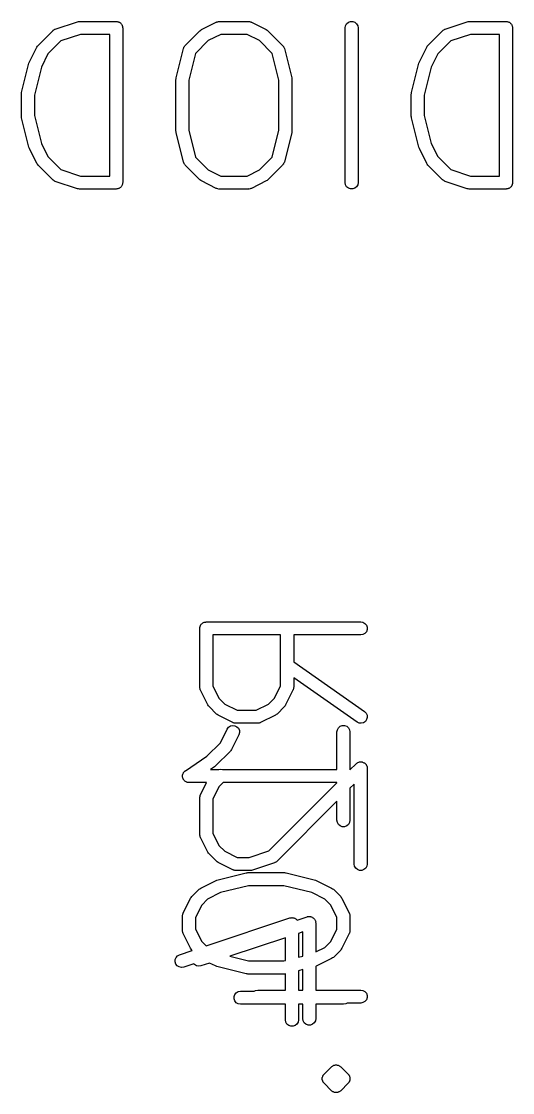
# Model space of a CAD drawing. Extents: x 1.5 to 72.3, y -91 to -17.2.
# Drawn here: x 68.43 to 72.26, y -48.04 to -39.69 of the extents above; entities that cross this region are included whole.
import ezdxf

# ---------------------------------------------------------------- set-up
doc = ezdxf.new("R2010")
doc.units = 0
doc.header["$MEASUREMENT"] = 0
doc.layers.add('BLACK', color=7, linetype='CONTINUOUS')

msp = doc.modelspace()

# ---------------------------------------------------------------- linework, layer by layer
at = {"layer": 'Black'}
for p, q in [((68.6921, -39.7453), (68.8644, -39.6879)), ((68.8644, -39.6879), (68.8725, -39.6867)), ((68.8725, -39.6867), (68.8805, -39.6852)), ((68.8805, -39.6852), (69.1678, -39.6852)), ((69.1678, -39.6852), (69.1721, -39.686)), ((69.1721, -39.686), (69.1766, -39.686)), ((69.1766, -39.686), (69.1808, -39.6875)), ((69.1808, -39.6875), (69.1851, -39.6883)), ((69.1851, -39.6883), (69.189, -39.6905)), ((69.189, -39.6905), (69.1932, -39.6921)), ((69.1932, -39.6921), (69.1966, -39.6949)), ((69.1966, -39.6949), (69.2004, -39.6971)), ((69.2004, -39.6971), (69.2033, -39.7005)), ((69.2033, -39.7005), (69.2067, -39.7034)), ((69.2067, -39.7034), (69.2089, -39.7072)), ((69.8345, -39.7481), (69.9494, -39.6906)), ((69.9494, -39.6906), (69.9522, -39.6898)), ((69.9522, -39.6898), (69.9547, -39.6883)), ((69.9547, -39.6883), (69.9606, -39.6873)), ((69.9606, -39.6873), (69.9663, -39.6856)), ((69.9663, -39.6856), (69.9692, -39.6858)), ((69.9692, -39.6858), (69.9721, -39.6852)), ((69.9721, -39.6852), (70.2019, -39.6852)), ((70.2019, -39.6852), (70.2048, -39.6858)), ((70.2048, -39.6858), (70.2077, -39.6856)), ((70.2077, -39.6856), (70.2134, -39.6873)), ((70.2134, -39.6873), (70.2193, -39.6883)), ((70.2193, -39.6883), (70.2218, -39.6898)), ((70.2218, -39.6898), (70.2246, -39.6906)), ((70.2246, -39.6906), (70.3395, -39.7481)), ((70.9585, -39.7187), (70.9673, -39.7034)), ((70.9673, -39.7034), (70.9808, -39.6921)), ((70.9808, -39.6921), (70.9974, -39.686)), ((70.9974, -39.686), (71.0151, -39.686)), ((71.0151, -39.686), (71.0316, -39.6921)), ((71.0316, -39.6921), (71.0452, -39.7034)), ((71.0452, -39.7034), (71.054, -39.7187)), ((71.7371, -39.7453), (71.9094, -39.6879)), ((71.9094, -39.6879), (71.9175, -39.6867)), ((71.9175, -39.6867), (71.9255, -39.6852)), ((71.9255, -39.6852), (72.2127, -39.6852)), ((72.2127, -39.6852), (72.2171, -39.686)), ((72.2171, -39.686), (72.2216, -39.686)), ((72.2216, -39.686), (72.2257, -39.6875)), ((72.2257, -39.6875), (72.2301, -39.6883)), ((72.2301, -39.6883), (72.234, -39.6905)), ((72.234, -39.6905), (72.2381, -39.6921)), ((72.2381, -39.6921), (72.2415, -39.6949)), ((72.2415, -39.6949), (72.2454, -39.6971)), ((72.2454, -39.6971), (72.2482, -39.7005)), ((72.2482, -39.7005), (72.2517, -39.7034)), ((72.2517, -39.7034), (72.2539, -39.7072)), ((68.5573, -39.8725), (68.6722, -39.7576)), ((68.6722, -39.7576), (68.6746, -39.7559)), ((68.6746, -39.7559), (68.6766, -39.7537)), ((68.6766, -39.7537), (68.6818, -39.7509)), ((68.6818, -39.7509), (68.6867, -39.7475)), ((68.6867, -39.7475), (68.6895, -39.7467)), ((68.6895, -39.7467), (68.6921, -39.7453)), ((68.8887, -39.7868), (68.7356, -39.8379)), ((69.117, -39.7868), (68.8887, -39.7868)), ((69.117, -40.8917), (69.117, -39.7868)), ((69.2089, -39.7072), (69.2118, -39.7106)), ((69.2118, -39.7106), (69.2133, -39.7148)), ((69.2133, -39.7148), (69.2155, -39.7187)), ((69.2155, -39.7187), (69.2163, -39.7231)), ((69.2163, -39.7231), (69.2178, -39.7272)), ((69.2178, -39.7272), (69.2178, -39.7317)), ((69.2178, -39.7317), (69.2186, -39.736)), ((69.2186, -39.736), (69.2186, -40.9425)), ((69.7064, -39.8725), (69.8213, -39.7576)), ((69.8213, -39.7576), (69.8279, -39.7529)), ((69.8279, -39.7529), (69.8345, -39.7481)), ((69.9841, -39.7868), (69.8873, -39.8352)), ((70.1899, -39.7868), (69.9841, -39.7868)), ((70.2867, -39.8352), (70.1899, -39.7868)), ((70.3395, -39.7481), (70.3461, -39.7529)), ((70.3461, -39.7529), (70.3527, -39.7576)), ((70.3527, -39.7576), (70.4676, -39.8725)), ((70.9554, -39.736), (70.9585, -39.7187)), ((70.9554, -40.9425), (70.9554, -39.736)), ((71.054, -39.7187), (71.057, -39.736)), ((71.057, -39.736), (71.057, -40.9425)), ((71.6023, -39.8725), (71.7172, -39.7576)), ((71.7172, -39.7576), (71.7196, -39.7559)), ((71.7196, -39.7559), (71.7215, -39.7537)), ((71.7215, -39.7537), (71.7268, -39.7509)), ((71.7268, -39.7509), (71.7317, -39.7475)), ((71.7317, -39.7475), (71.7345, -39.7467)), ((71.7345, -39.7467), (71.7371, -39.7453)), ((71.9337, -39.7868), (71.7806, -39.8379)), ((72.1619, -39.7868), (71.9337, -39.7868)), ((72.1619, -40.8917), (72.1619, -39.7868)), ((72.2539, -39.7072), (72.2567, -39.7106)), ((72.2567, -39.7106), (72.2583, -39.7148)), ((72.2583, -39.7148), (72.2605, -39.7187)), ((72.2605, -39.7187), (72.2612, -39.7231)), ((72.2612, -39.7231), (72.2628, -39.7272)), ((72.2628, -39.7272), (72.2628, -39.7317)), ((72.2628, -39.7317), (72.2635, -39.736)), ((72.2635, -39.736), (72.2635, -40.9425)), ((68.5526, -39.8792), (68.5573, -39.8725)), ((68.7356, -39.8379), (68.635, -39.9385)), ((69.7036, -39.8765), (69.7064, -39.8725)), ((69.8873, -39.8352), (69.7882, -39.9344)), ((70.3858, -39.9344), (70.2867, -39.8352)), ((70.4676, -39.8725), (70.4704, -39.8765)), ((71.5976, -39.8792), (71.6023, -39.8725)), ((71.7806, -39.8379), (71.68, -39.9385)), ((68.4903, -40.0006), (68.5478, -39.8857)), ((68.5478, -39.8857), (68.5526, -39.8792)), ((68.635, -39.9385), (68.5837, -40.041)), ((69.6355, -40.1259), (69.693, -39.8961)), ((69.693, -39.8961), (69.695, -39.8916)), ((69.695, -39.8916), (69.6962, -39.8869)), ((69.6962, -39.8869), (69.6986, -39.8836)), ((69.6986, -39.8836), (69.7002, -39.88)), ((69.7002, -39.88), (69.7036, -39.8765)), ((69.7882, -39.9344), (69.7356, -40.1445)), ((70.4384, -40.1445), (70.3858, -39.9344)), ((70.4704, -39.8765), (70.4738, -39.88)), ((70.4738, -39.88), (70.4754, -39.8836)), ((70.4754, -39.8836), (70.4778, -39.8869)), ((70.4778, -39.8869), (70.479, -39.8916)), ((70.479, -39.8916), (70.481, -39.8961)), ((70.481, -39.8961), (70.5384, -40.1259)), ((71.5353, -40.0006), (71.5928, -39.8857)), ((71.5928, -39.8857), (71.5976, -39.8792)), ((71.68, -39.9385), (71.6287, -40.041)), ((68.4291, -40.2408), (68.4865, -40.011)), ((68.4865, -40.011), (68.4888, -40.0059)), ((68.4888, -40.0059), (68.4903, -40.0006)), ((71.474, -40.2408), (71.5315, -40.011)), ((71.5315, -40.011), (71.5337, -40.0059)), ((71.5337, -40.0059), (71.5353, -40.0006)), ((68.5837, -40.041), (68.5291, -40.2594)), ((71.6287, -40.041), (71.5741, -40.2594)), ((69.634, -40.1382), (69.6351, -40.1321)), ((69.634, -40.5404), (69.634, -40.1382)), ((69.6351, -40.1321), (69.6355, -40.1259)), ((69.7356, -40.1445), (69.7356, -40.5341)), ((70.4384, -40.5341), (70.4384, -40.1445)), ((70.5384, -40.1259), (70.5389, -40.1321)), ((70.5389, -40.1321), (70.54, -40.1382)), ((70.54, -40.1382), (70.54, -40.5404)), ((68.4275, -40.2531), (68.4286, -40.247)), ((68.4275, -40.4255), (68.4275, -40.2531)), ((68.4286, -40.247), (68.4291, -40.2408)), ((68.5291, -40.2594), (68.5291, -40.4192)), ((71.4725, -40.2531), (71.4736, -40.247)), ((71.4725, -40.4255), (71.4725, -40.2531)), ((71.4736, -40.247), (71.474, -40.2408)), ((71.5741, -40.2594), (71.5741, -40.4192)), ((68.4286, -40.4316), (68.4275, -40.4255)), ((68.4291, -40.4378), (68.4286, -40.4316)), ((68.4865, -40.6676), (68.4291, -40.4378)), ((68.5291, -40.4192), (68.5837, -40.6376)), ((71.4736, -40.4316), (71.4725, -40.4255)), ((71.474, -40.4378), (71.4736, -40.4316)), ((71.5315, -40.6676), (71.474, -40.4378)), ((71.5741, -40.4192), (71.6287, -40.6376)), ((69.6351, -40.5465), (69.634, -40.5404)), ((69.7356, -40.5341), (69.7882, -40.7442)), ((70.3858, -40.7442), (70.4384, -40.5341)), ((70.54, -40.5404), (70.5389, -40.5465)), ((69.6355, -40.5527), (69.6351, -40.5465)), ((69.693, -40.7825), (69.6355, -40.5527)), ((70.5384, -40.5527), (70.481, -40.7825)), ((70.5389, -40.5465), (70.5384, -40.5527)), ((68.4888, -40.6727), (68.4865, -40.6676)), ((68.4903, -40.678), (68.4888, -40.6727)), ((68.5478, -40.7929), (68.4903, -40.678)), ((68.5837, -40.6376), (68.635, -40.7401)), ((71.5337, -40.6727), (71.5315, -40.6676)), ((71.5353, -40.678), (71.5337, -40.6727)), ((71.5928, -40.7929), (71.5353, -40.678)), ((71.6287, -40.6376), (71.68, -40.7401)), ((68.635, -40.7401), (68.7356, -40.8407)), ((69.695, -40.787), (69.693, -40.7825)), ((69.6962, -40.7917), (69.695, -40.787)), ((69.6986, -40.795), (69.6962, -40.7917)), ((69.7882, -40.7442), (69.8873, -40.8433)), ((70.2867, -40.8433), (70.3858, -40.7442)), ((70.4778, -40.7917), (70.4754, -40.795)), ((70.479, -40.787), (70.4778, -40.7917)), ((70.481, -40.7825), (70.479, -40.787)), ((71.68, -40.7401), (71.7806, -40.8407)), ((68.5527, -40.7995), (68.5478, -40.7929)), ((68.5573, -40.8061), (68.5527, -40.7995)), ((68.6722, -40.921), (68.5573, -40.8061)), ((68.7356, -40.8407), (68.8887, -40.8917)), ((69.7002, -40.7986), (69.6986, -40.795)), ((69.7036, -40.8021), (69.7002, -40.7986)), ((69.7064, -40.8061), (69.7036, -40.8021)), ((69.8213, -40.921), (69.7064, -40.8061)), ((69.8873, -40.8433), (69.9841, -40.8917)), ((70.1899, -40.8917), (70.2867, -40.8433)), ((70.4676, -40.8061), (70.3527, -40.921)), ((70.4704, -40.8021), (70.4676, -40.8061)), ((70.4738, -40.7986), (70.4704, -40.8021)), ((70.4754, -40.795), (70.4738, -40.7986)), ((71.5976, -40.7995), (71.5928, -40.7929)), ((71.6023, -40.8061), (71.5976, -40.7995)), ((71.7172, -40.921), (71.6023, -40.8061)), ((71.7806, -40.8407), (71.9337, -40.8917)), ((68.6746, -40.9227), (68.6722, -40.921)), ((68.6766, -40.9249), (68.6746, -40.9227)), ((68.6818, -40.9277), (68.6766, -40.9249)), ((68.6867, -40.9311), (68.6818, -40.9277)), ((68.6895, -40.9319), (68.6867, -40.9311)), ((68.6921, -40.9333), (68.6895, -40.9319)), ((68.8644, -40.9907), (68.6921, -40.9333)), ((68.8887, -40.8917), (69.117, -40.8917)), ((69.2155, -40.9599), (69.2133, -40.9638)), ((69.2163, -40.9555), (69.2155, -40.9599)), ((69.2178, -40.9514), (69.2163, -40.9555)), ((69.2186, -40.9425), (69.2178, -40.9469)), ((69.2178, -40.9469), (69.2178, -40.9514)), ((69.8279, -40.9257), (69.8213, -40.921)), ((69.8345, -40.9305), (69.8279, -40.9257)), ((69.9494, -40.988), (69.8345, -40.9305)), ((69.9841, -40.8917), (70.1899, -40.8917)), ((70.3395, -40.9305), (70.2246, -40.988)), ((70.3461, -40.9257), (70.3395, -40.9305)), ((70.3527, -40.921), (70.3461, -40.9257)), ((70.9585, -40.9599), (70.9554, -40.9425)), ((70.9673, -40.9752), (70.9585, -40.9599)), ((71.054, -40.9599), (71.0452, -40.9752)), ((71.057, -40.9425), (71.054, -40.9599)), ((71.7196, -40.9227), (71.7172, -40.921)), ((71.7215, -40.9249), (71.7196, -40.9227)), ((71.7268, -40.9277), (71.7215, -40.9249)), ((71.7317, -40.9311), (71.7268, -40.9277)), ((71.7345, -40.9319), (71.7317, -40.9311)), ((71.7371, -40.9333), (71.7345, -40.9319)), ((71.9094, -40.9907), (71.7371, -40.9333)), ((71.9337, -40.8917), (72.1619, -40.8917)), ((72.2605, -40.9599), (72.2583, -40.9638)), ((72.2612, -40.9555), (72.2605, -40.9599)), ((72.2628, -40.9514), (72.2612, -40.9555)), ((72.2635, -40.9425), (72.2628, -40.9469)), ((72.2628, -40.9469), (72.2628, -40.9514)), ((68.8725, -40.9919), (68.8644, -40.9907)), ((68.8805, -40.9933), (68.8725, -40.9919)), ((69.1678, -40.9933), (68.8805, -40.9933)), ((69.1721, -40.9926), (69.1678, -40.9933)), ((69.1766, -40.9926), (69.1721, -40.9926)), ((69.1808, -40.9911), (69.1766, -40.9926)), ((69.1851, -40.9903), (69.1808, -40.9911)), ((69.189, -40.9881), (69.1851, -40.9903)), ((69.1932, -40.9865), (69.189, -40.9881)), ((69.1966, -40.9837), (69.1932, -40.9865)), ((69.2004, -40.9815), (69.1966, -40.9837)), ((69.2033, -40.9781), (69.2004, -40.9815)), ((69.2067, -40.9752), (69.2033, -40.9781)), ((69.2089, -40.9714), (69.2067, -40.9752)), ((69.2118, -40.9679), (69.2089, -40.9714)), ((69.2133, -40.9638), (69.2118, -40.9679)), ((69.9522, -40.9888), (69.9494, -40.988)), ((69.9547, -40.9903), (69.9522, -40.9888)), ((69.9606, -40.9913), (69.9547, -40.9903)), ((69.9663, -40.993), (69.9606, -40.9913)), ((69.9692, -40.9928), (69.9663, -40.993)), ((69.9721, -40.9933), (69.9692, -40.9928)), ((70.2019, -40.9933), (69.9721, -40.9933)), ((70.2048, -40.9928), (70.2019, -40.9933)), ((70.2077, -40.993), (70.2048, -40.9928)), ((70.2134, -40.9913), (70.2077, -40.993)), ((70.2193, -40.9903), (70.2134, -40.9913)), ((70.2218, -40.9888), (70.2193, -40.9903)), ((70.2246, -40.988), (70.2218, -40.9888)), ((70.9808, -40.9865), (70.9673, -40.9752)), ((70.9974, -40.9926), (70.9808, -40.9865)), ((71.0151, -40.9926), (70.9974, -40.9926)), ((71.0316, -40.9865), (71.0151, -40.9926)), ((71.0452, -40.9752), (71.0316, -40.9865)), ((71.9175, -40.9919), (71.9094, -40.9907)), ((71.9255, -40.9933), (71.9175, -40.9919)), ((72.2127, -40.9933), (71.9255, -40.9933)), ((72.2171, -40.9926), (72.2127, -40.9933)), ((72.2216, -40.9926), (72.2171, -40.9926)), ((72.2257, -40.9911), (72.2216, -40.9926)), ((72.2301, -40.9903), (72.2257, -40.9911)), ((72.234, -40.9881), (72.2301, -40.9903)), ((72.2381, -40.9865), (72.234, -40.9881)), ((72.2415, -40.9837), (72.2381, -40.9865)), ((72.2454, -40.9815), (72.2415, -40.9837)), ((72.2482, -40.9781), (72.2454, -40.9815)), ((72.2517, -40.9752), (72.2482, -40.9781)), ((72.2539, -40.9714), (72.2517, -40.9752)), ((72.2567, -40.9679), (72.2539, -40.9714)), ((72.2583, -40.9638), (72.2567, -40.9679)), ((69.8321, -44.3896), (69.8355, -44.3868)), ((69.8355, -44.3868), (69.8384, -44.3833)), ((69.8384, -44.3833), (69.8422, -44.3811)), ((69.8422, -44.3811), (69.8456, -44.3783)), ((69.8456, -44.3783), (69.8498, -44.3767)), ((69.8498, -44.3767), (69.8537, -44.3745)), ((69.8537, -44.3745), (69.8581, -44.3738)), ((69.8581, -44.3738), (69.8622, -44.3722)), ((69.8622, -44.3722), (69.8667, -44.3722)), ((69.8667, -44.3722), (69.871, -44.3715)), ((69.871, -44.3715), (71.0775, -44.3715)), ((71.0775, -44.3715), (71.0949, -44.3745)), ((71.0949, -44.3745), (71.1102, -44.3833)), ((71.1102, -44.3833), (71.1215, -44.3969)), ((69.8202, -44.4223), (69.821, -44.4179)), ((69.8202, -44.8819), (69.8202, -44.4223)), ((69.821, -44.4134), (69.8225, -44.4093)), ((69.821, -44.4179), (69.821, -44.4134)), ((69.8225, -44.4093), (69.8233, -44.4049)), ((69.8233, -44.4049), (69.8255, -44.401)), ((69.8255, -44.401), (69.8271, -44.3969)), ((69.8271, -44.3969), (69.8299, -44.3935)), ((69.8299, -44.3935), (69.8321, -44.3896)), ((71.0949, -44.47), (71.0775, -44.4731)), ((71.1102, -44.4612), (71.0949, -44.47)), ((71.1215, -44.4477), (71.1102, -44.4612)), ((71.1215, -44.3969), (71.1276, -44.4134)), ((71.1276, -44.4311), (71.1215, -44.4477)), ((71.1276, -44.4134), (71.1276, -44.4311)), ((69.9218, -44.4731), (69.9218, -44.8699)), ((70.4522, -44.4731), (69.9218, -44.4731)), ((70.4522, -44.8699), (70.4522, -44.4731)), ((71.0775, -44.4731), (70.5538, -44.4731)), ((70.5538, -44.4731), (70.5538, -44.6831)), ((70.5538, -44.6831), (71.1067, -45.0701)), ((69.8208, -44.8848), (69.8202, -44.8819)), ((69.8206, -44.8877), (69.8208, -44.8848)), ((69.8223, -44.8934), (69.8206, -44.8877)), ((69.9218, -44.8699), (69.9703, -44.9667)), ((70.4038, -44.9667), (70.4522, -44.8699)), ((70.5535, -44.8877), (70.5518, -44.8934)), ((70.5538, -44.8819), (70.5533, -44.8848)), ((70.5533, -44.8848), (70.5535, -44.8877)), ((71.0484, -45.1533), (70.5538, -44.8071)), ((70.5538, -44.8071), (70.5538, -44.8819)), ((69.8233, -44.8993), (69.8223, -44.8934)), ((69.8248, -44.9018), (69.8233, -44.8993)), ((69.8256, -44.9046), (69.8248, -44.9018)), ((69.8831, -45.0195), (69.8256, -44.9046)), ((69.9703, -44.9667), (70.016, -45.0125)), ((70.358, -45.0125), (70.4038, -44.9667)), ((70.5485, -44.9046), (70.491, -45.0195)), ((70.5493, -44.9018), (70.5485, -44.9046)), ((70.5508, -44.8993), (70.5493, -44.9018)), ((70.5518, -44.8934), (70.5508, -44.8993)), ((69.8879, -45.026), (69.8831, -45.0195)), ((69.8926, -45.0327), (69.8879, -45.026)), ((69.95, -45.0902), (69.8926, -45.0327)), ((70.016, -45.0125), (70.1128, -45.0609)), ((70.2612, -45.0609), (70.358, -45.0125)), ((70.4815, -45.0327), (70.424, -45.0902)), ((70.4862, -45.026), (70.4815, -45.0327)), ((70.491, -45.0195), (70.4862, -45.026)), ((69.9567, -45.0948), (69.95, -45.0902)), ((69.9632, -45.0997), (69.9567, -45.0948)), ((70.0781, -45.1571), (69.9632, -45.0997)), ((70.1128, -45.0609), (70.2612, -45.0609)), ((70.4108, -45.0997), (70.2959, -45.1571)), ((70.4174, -45.0948), (70.4108, -45.0997)), ((70.424, -45.0902), (70.4174, -45.0948)), ((71.1067, -45.0701), (71.1192, -45.0825)), ((71.1236, -45.1332), (71.1135, -45.1476)), ((71.1192, -45.0825), (71.1266, -45.0985)), ((71.1282, -45.1161), (71.1236, -45.1332)), ((71.1266, -45.0985), (71.1282, -45.1161)), ((69.9816, -45.3146), (70.0353, -45.2071)), ((70.0353, -45.2071), (70.0458, -45.1929)), ((70.0458, -45.1929), (70.0606, -45.1832)), ((70.0606, -45.1832), (70.0777, -45.1791)), ((70.0777, -45.1791), (70.0952, -45.1811)), ((70.0809, -45.158), (70.0781, -45.1571)), ((70.0835, -45.1594), (70.0809, -45.158)), ((70.0893, -45.1605), (70.0835, -45.1594)), ((70.095, -45.1622), (70.0893, -45.1605)), ((70.098, -45.162), (70.095, -45.1622)), ((70.0952, -45.1811), (70.111, -45.189)), ((70.1009, -45.1625), (70.098, -45.162)), ((70.2732, -45.1625), (70.1009, -45.1625)), ((70.111, -45.189), (70.1232, -45.2018)), ((70.1232, -45.2018), (70.1302, -45.218)), ((70.1302, -45.218), (70.1312, -45.2356)), ((70.2761, -45.162), (70.2732, -45.1625)), ((70.279, -45.1622), (70.2761, -45.162)), ((70.2847, -45.1605), (70.279, -45.1622)), ((70.2906, -45.1594), (70.2847, -45.1605)), ((70.2931, -45.158), (70.2906, -45.1594)), ((70.2959, -45.1571), (70.2931, -45.158)), ((70.8917, -45.2298), (70.8948, -45.2124)), ((70.8948, -45.2124), (70.9036, -45.1972)), ((70.9036, -45.1972), (70.9171, -45.1858)), ((70.9171, -45.1858), (70.9337, -45.1798)), ((70.9337, -45.1798), (70.9514, -45.1798)), ((70.9514, -45.1798), (70.9679, -45.1858)), ((70.9679, -45.1858), (70.9815, -45.1972)), ((70.9815, -45.1972), (70.9903, -45.2124)), ((70.9903, -45.2124), (70.9933, -45.2298)), ((71.0644, -45.1608), (71.0484, -45.1533)), ((71.082, -45.1623), (71.0644, -45.1608)), ((71.099, -45.1577), (71.082, -45.1623)), ((71.1135, -45.1476), (71.099, -45.1577)), ((70.1262, -45.2525), (70.0687, -45.3674)), ((70.1312, -45.2356), (70.1262, -45.2525)), ((70.8917, -45.5237), (70.8917, -45.2298)), ((70.9933, -45.2298), (70.9933, -45.5262)), ((69.876, -45.4201), (69.9816, -45.3146)), ((70.0592, -45.3806), (69.9443, -45.4955)), ((70.0639, -45.374), (70.0592, -45.3806)), ((70.0687, -45.3674), (70.0639, -45.374)), ((69.7079, -45.5323), (69.876, -45.4201)), ((71.0471, -45.4741), (71.0521, -45.4699)), ((71.0521, -45.4699), (71.0542, -45.4691)), ((71.0542, -45.4691), (71.0561, -45.4678)), ((71.0561, -45.4678), (71.0625, -45.4661)), ((71.0625, -45.4661), (71.0687, -45.4638)), ((71.0687, -45.4638), (71.071, -45.4638)), ((71.071, -45.4638), (71.0731, -45.4632)), ((71.0731, -45.4632), (71.0797, -45.4638)), ((71.0797, -45.4638), (71.0864, -45.4638)), ((71.0864, -45.4638), (71.0885, -45.4646)), ((71.0885, -45.4646), (71.0907, -45.4648)), ((71.0907, -45.4648), (71.0967, -45.4676)), ((71.0967, -45.4676), (71.1029, -45.4699)), ((71.1029, -45.4699), (71.1047, -45.4713)), ((71.1047, -45.4713), (71.1067, -45.4722)), ((71.1067, -45.4722), (71.1114, -45.4769)), ((69.6873, -45.5603), (69.69, -45.5548)), ((69.69, -45.5548), (69.6921, -45.5491)), ((69.6921, -45.5491), (69.6939, -45.547)), ((69.6939, -45.547), (69.6951, -45.5444)), ((69.6951, -45.5444), (69.6995, -45.5403)), ((69.6995, -45.5403), (69.7034, -45.5356)), ((69.7034, -45.5356), (69.7058, -45.5342)), ((69.7058, -45.5342), (69.7079, -45.5323)), ((69.9366, -45.5019), (69.9038, -45.5237)), ((69.9038, -45.5237), (69.9703, -45.5237)), ((69.9402, -45.4984), (69.9366, -45.5019)), ((69.9443, -45.4955), (69.9402, -45.4984)), ((69.9703, -45.5237), (69.9815, -45.5207)), ((69.9815, -45.5207), (69.9991, -45.5222)), ((69.9991, -45.5222), (70.0023, -45.5237)), ((70.0023, -45.5237), (70.8917, -45.5237)), ((70.9933, -45.5262), (71.0416, -45.4779)), ((71.0416, -45.4779), (71.0471, -45.4741)), ((71.1114, -45.4769), (71.1165, -45.4812)), ((71.1165, -45.4812), (71.1176, -45.4831)), ((71.1176, -45.4831), (71.1192, -45.4847)), ((71.1192, -45.4847), (71.122, -45.4907)), ((71.122, -45.4907), (71.1253, -45.4965)), ((71.1253, -45.4965), (71.1257, -45.4987)), ((71.1257, -45.4987), (71.1266, -45.5007)), ((71.1266, -45.5007), (71.1272, -45.5073)), ((71.1272, -45.5073), (71.1283, -45.5139)), ((71.1283, -45.5139), (71.1283, -46.2607)), ((69.6854, -45.5778), (69.686, -45.5718)), ((69.686, -45.5805), (69.6854, -45.5778)), ((69.686, -45.5657), (69.687, -45.5631)), ((69.686, -45.5718), (69.686, -45.5657)), ((69.686, -45.5833), (69.686, -45.5805)), ((69.6881, -45.589), (69.686, -45.5833)), ((69.687, -45.5631), (69.6873, -45.5603)), ((69.6895, -45.5949), (69.6881, -45.589)), ((69.6911, -45.5973), (69.6895, -45.5949)), ((69.6921, -45.5999), (69.6911, -45.5973)), ((69.696, -45.6046), (69.6921, -45.5999)), ((69.6993, -45.6096), (69.696, -45.6046)), ((69.7016, -45.6113), (69.6993, -45.6096)), ((69.7034, -45.6134), (69.7016, -45.6113)), ((69.7086, -45.6165), (69.7034, -45.6134)), ((69.7135, -45.6201), (69.7086, -45.6165)), ((69.7162, -45.6209), (69.7135, -45.6201)), ((69.7187, -45.6223), (69.7162, -45.6209)), ((69.7246, -45.6233), (69.7187, -45.6223)), ((69.7305, -45.625), (69.7246, -45.6233)), ((69.7333, -45.6248), (69.7305, -45.625)), ((69.736, -45.6253), (69.7333, -45.6248)), ((69.8734, -45.6253), (69.736, -45.6253)), ((69.8256, -45.7209), (69.8734, -45.6253)), ((70.0038, -45.6253), (69.9703, -45.6589)), ((70.8917, -45.6253), (70.0038, -45.6253)), ((70.3607, -46.1589), (70.8917, -45.6278)), ((70.8917, -45.6278), (70.8917, -45.6253)), ((71.0267, -45.6365), (70.9933, -45.6699)), ((71.0267, -46.2607), (71.0267, -45.6365)), ((69.8233, -45.7263), (69.8248, -45.7238)), ((69.8248, -45.7238), (69.8256, -45.7209)), ((69.9703, -45.6589), (69.9218, -45.7557)), ((70.9933, -45.6699), (70.9933, -45.9192)), ((69.8202, -45.7437), (69.8208, -45.7408)), ((69.8202, -46.0309), (69.8202, -45.7437)), ((69.8206, -45.7379), (69.8223, -45.7322)), ((69.8208, -45.7408), (69.8206, -45.7379)), ((69.8223, -45.7322), (69.8233, -45.7263)), ((69.9218, -45.7557), (69.9218, -46.0189)), ((70.8917, -45.7715), (70.424, -46.2392)), ((70.8917, -45.9192), (70.8917, -45.7715)), ((70.8948, -45.9366), (70.8917, -45.9192)), ((70.9036, -45.9519), (70.8948, -45.9366)), ((70.9171, -45.9632), (70.9036, -45.9519)), ((70.9337, -45.9693), (70.9171, -45.9632)), ((70.9514, -45.9693), (70.9337, -45.9693)), ((70.9679, -45.9632), (70.9514, -45.9693)), ((70.9815, -45.9519), (70.9679, -45.9632)), ((70.9903, -45.9366), (70.9815, -45.9519)), ((70.9933, -45.9192), (70.9903, -45.9366)), ((69.8208, -46.0338), (69.8202, -46.0309)), ((69.8206, -46.0367), (69.8208, -46.0338)), ((69.8223, -46.0424), (69.8206, -46.0367)), ((69.8233, -46.0483), (69.8223, -46.0424)), ((69.8248, -46.0508), (69.8233, -46.0483)), ((69.8256, -46.0536), (69.8248, -46.0508)), ((69.8831, -46.1686), (69.8256, -46.0536)), ((69.9218, -46.0189), (69.9702, -46.1157)), ((69.9702, -46.1157), (70.016, -46.1615)), ((69.8879, -46.1751), (69.8831, -46.1686)), ((69.8926, -46.1818), (69.8879, -46.1751)), ((69.95, -46.2392), (69.8926, -46.1818)), ((70.016, -46.1615), (70.1128, -46.2099)), ((70.1128, -46.2099), (70.2075, -46.2099)), ((70.2075, -46.2099), (70.3607, -46.1589)), ((69.9567, -46.2439), (69.95, -46.2392)), ((69.9632, -46.2487), (69.9567, -46.2439)), ((70.0781, -46.3062), (69.9632, -46.2487)), ((70.0809, -46.307), (70.0781, -46.3062)), ((70.0835, -46.3085), (70.0809, -46.307)), ((70.0893, -46.3095), (70.0835, -46.3085)), ((70.095, -46.3112), (70.0893, -46.3095)), ((70.2318, -46.3089), (70.2238, -46.3101)), ((70.4042, -46.2515), (70.2318, -46.3089)), ((70.4068, -46.2501), (70.4042, -46.2515)), ((70.4096, -46.2493), (70.4068, -46.2501)), ((70.4145, -46.2459), (70.4096, -46.2493)), ((70.4197, -46.2431), (70.4145, -46.2459)), ((70.4216, -46.2409), (70.4197, -46.2431)), ((70.424, -46.2392), (70.4216, -46.2409)), ((71.0298, -46.2781), (71.0267, -46.2607)), ((71.0386, -46.2934), (71.0298, -46.2781)), ((71.0521, -46.3047), (71.0386, -46.2934)), ((71.0687, -46.3108), (71.0521, -46.3047)), ((71.1029, -46.3047), (71.0864, -46.3108)), ((71.1165, -46.2934), (71.1029, -46.3047)), ((71.1253, -46.2781), (71.1165, -46.2934)), ((71.1283, -46.2607), (71.1253, -46.2781)), ((69.8282, -46.4483), (69.9431, -46.3909)), ((69.9431, -46.3909), (69.9485, -46.3893)), ((69.9485, -46.3893), (69.9535, -46.387)), ((69.9535, -46.387), (70.1833, -46.3296)), ((70.098, -46.311), (70.095, -46.3112)), ((70.1009, -46.3115), (70.098, -46.311)), ((70.2158, -46.3115), (70.1009, -46.3115)), ((70.1833, -46.3296), (70.1895, -46.3291)), ((70.1895, -46.3291), (70.1957, -46.3281)), ((70.1957, -46.3281), (70.4829, -46.3281)), ((70.2238, -46.3101), (70.2158, -46.3115)), ((70.4829, -46.3281), (70.4891, -46.3291)), ((70.4891, -46.3291), (70.4952, -46.3296)), ((70.4952, -46.3296), (70.7251, -46.387)), ((70.7251, -46.387), (70.7301, -46.3893)), ((70.7301, -46.3893), (70.7355, -46.3909)), ((70.7355, -46.3909), (70.8504, -46.4483)), ((71.0864, -46.3108), (71.0687, -46.3108)), ((69.7576, -46.5153), (69.815, -46.4578)), ((69.815, -46.4578), (69.8217, -46.4532)), ((69.8217, -46.4532), (69.8282, -46.4483)), ((70.2019, -46.4297), (69.9836, -46.4842)), ((70.4767, -46.4297), (70.2019, -46.4297)), ((70.695, -46.4842), (70.4767, -46.4297)), ((70.8504, -46.4483), (70.8569, -46.4532)), ((70.8569, -46.4532), (70.8636, -46.4578)), ((70.8636, -46.4578), (70.921, -46.5153)), ((69.6906, -46.6434), (69.7481, -46.5285)), ((69.7481, -46.5285), (69.7529, -46.522)), ((69.7529, -46.522), (69.7576, -46.5153)), ((69.881, -46.5355), (69.8353, -46.5813)), ((69.9836, -46.4842), (69.881, -46.5355)), ((70.7976, -46.5355), (70.695, -46.4842)), ((70.8433, -46.5813), (70.7976, -46.5355)), ((70.921, -46.5153), (70.9257, -46.522)), ((70.9257, -46.522), (70.9305, -46.5285)), ((70.9305, -46.5285), (70.988, -46.6434)), ((69.6898, -46.6462), (69.6906, -46.6434)), ((69.8353, -46.5813), (69.7868, -46.6781)), ((70.8917, -46.6781), (70.8433, -46.5813)), ((70.988, -46.6434), (70.9888, -46.6462)), ((69.6852, -46.6661), (69.6858, -46.6632)), ((69.6852, -46.781), (69.6852, -46.6661)), ((69.6856, -46.6603), (69.6873, -46.6546)), ((69.6858, -46.6632), (69.6856, -46.6603)), ((69.6873, -46.6546), (69.6883, -46.6487)), ((69.6883, -46.6487), (69.6898, -46.6462)), ((69.7868, -46.6781), (69.7868, -46.769)), ((69.8694, -46.8999), (70.5243, -46.6816)), ((70.5243, -46.6816), (70.528, -46.6811)), ((70.528, -46.6811), (70.5316, -46.6798)), ((70.5316, -46.6798), (70.5367, -46.6798)), ((70.5367, -46.6798), (70.5418, -46.679)), ((70.5418, -46.679), (70.5454, -46.6798)), ((70.5454, -46.6798), (70.5492, -46.6798)), ((70.5492, -46.6798), (70.554, -46.6815)), ((70.554, -46.6815), (70.5591, -46.6826)), ((70.5591, -46.6826), (70.5623, -46.6845)), ((70.5623, -46.6845), (70.5658, -46.6858)), ((70.5658, -46.6858), (70.5697, -46.6891)), ((70.5697, -46.6891), (70.5741, -46.6918)), ((70.5741, -46.6918), (70.5764, -46.6947)), ((70.5764, -46.6947), (70.5793, -46.6972)), ((70.5793, -46.6972), (70.5801, -46.6986)), ((70.5801, -46.6986), (70.6593, -46.6722)), ((70.6593, -46.6722), (70.663, -46.6716)), ((70.663, -46.6716), (70.6666, -46.6703)), ((70.6666, -46.6703), (70.6717, -46.6703)), ((70.6717, -46.6703), (70.6768, -46.6696)), ((70.6768, -46.6696), (70.6804, -46.6703)), ((70.6804, -46.6703), (70.6842, -46.6703)), ((70.6842, -46.6703), (70.689, -46.6721)), ((70.689, -46.6721), (70.6941, -46.6731)), ((70.6941, -46.6731), (70.6973, -46.6751)), ((70.6973, -46.6751), (70.7008, -46.6764)), ((70.7008, -46.6764), (70.7047, -46.6797)), ((70.7047, -46.6797), (70.7091, -46.6823)), ((70.7091, -46.6823), (70.7114, -46.6853)), ((70.7114, -46.6853), (70.7143, -46.6877)), ((70.7143, -46.6877), (70.7169, -46.6922)), ((70.7169, -46.6922), (70.7201, -46.6962)), ((70.7201, -46.6962), (70.7212, -46.6997)), ((70.7212, -46.6997), (70.7231, -46.703)), ((70.7231, -46.703), (70.724, -46.708)), ((70.724, -46.708), (70.7256, -46.7129)), ((70.7256, -46.7129), (70.7255, -46.7167)), ((70.7255, -46.7167), (70.7262, -46.7204)), ((70.7262, -46.7204), (70.7262, -46.9473)), ((70.8917, -46.769), (70.8917, -46.6781)), ((70.9888, -46.6462), (70.9903, -46.6487)), ((70.9903, -46.6487), (70.9913, -46.6546)), ((70.9913, -46.6546), (70.993, -46.6603)), ((70.993, -46.6603), (70.9928, -46.6632)), ((70.9928, -46.6632), (70.9933, -46.6661)), ((70.9933, -46.6661), (70.9933, -46.781)), ((69.6858, -46.7839), (69.6852, -46.781)), ((69.6856, -46.7868), (69.6858, -46.7839)), ((69.6873, -46.7925), (69.6856, -46.7868)), ((69.6883, -46.7984), (69.6873, -46.7925)), ((69.6898, -46.8009), (69.6883, -46.7984)), ((69.6906, -46.8037), (69.6898, -46.8009)), ((69.7481, -46.9186), (69.6906, -46.8037)), ((69.7868, -46.769), (69.8353, -46.8658)), ((70.6246, -46.7908), (70.5912, -46.802)), ((70.5912, -46.802), (70.5912, -46.9889)), ((70.6246, -46.9805), (70.6246, -46.7908)), ((70.8433, -46.8658), (70.8917, -46.769)), ((70.988, -46.8037), (70.9305, -46.9186)), ((70.9888, -46.8009), (70.988, -46.8037)), ((70.9903, -46.7984), (70.9888, -46.8009)), ((70.9913, -46.7925), (70.9903, -46.7984)), ((70.993, -46.7868), (70.9913, -46.7925)), ((70.9933, -46.781), (70.9928, -46.7839)), ((70.9928, -46.7839), (70.993, -46.7868)), ((69.8353, -46.8658), (69.8694, -46.8999)), ((70.4896, -46.8358), (70.0549, -46.9807)), ((70.4896, -47.0143), (70.4896, -46.8358)), ((70.7976, -46.9116), (70.8433, -46.8658)), ((69.6353, -46.9905), (69.647, -46.9773)), ((69.647, -46.9773), (69.6625, -46.9689)), ((69.6625, -46.9689), (69.7616, -46.9359)), ((69.7529, -46.9252), (69.7481, -46.9186)), ((69.7576, -46.9318), (69.7529, -46.9252)), ((69.7616, -46.9359), (69.7576, -46.9318)), ((70.7262, -46.9473), (70.7976, -46.9116)), ((70.921, -46.9318), (70.8636, -46.9893)), ((70.9257, -46.9252), (70.921, -46.9318)), ((70.9305, -46.9186), (70.9257, -46.9252)), ((69.6283, -47.0245), (69.6288, -47.0069)), ((69.6339, -47.0413), (69.6283, -47.0245)), ((69.6288, -47.0069), (69.6353, -46.9905)), ((69.6449, -47.0551), (69.6339, -47.0413)), ((69.6599, -47.0643), (69.6449, -47.0551)), ((69.7744, -47.0387), (69.6947, -47.0653)), ((69.7799, -47.0456), (69.7744, -47.0387)), ((69.7949, -47.0549), (69.7799, -47.0456)), ((69.8122, -47.0584), (69.7949, -47.0549)), ((69.8297, -47.0558), (69.8122, -47.0584)), ((69.8972, -47.0333), (69.8297, -47.0558)), ((69.9431, -47.0563), (69.8972, -47.0333)), ((69.9485, -47.0579), (69.9431, -47.0563)), ((69.9535, -47.0601), (69.9485, -47.0579)), ((70.1833, -47.1176), (69.9535, -47.0601)), ((70.0549, -46.9807), (70.2019, -47.0175)), ((70.2019, -47.0175), (70.4767, -47.0175)), ((70.4767, -47.0175), (70.4896, -47.0143)), ((70.5912, -46.9889), (70.6246, -46.9805)), ((70.7301, -47.0579), (70.7262, -47.0596)), ((70.7262, -47.0596), (70.7262, -47.2441)), ((70.7355, -47.0563), (70.7301, -47.0579)), ((70.8504, -46.9988), (70.7355, -47.0563)), ((70.8569, -46.994), (70.8504, -46.9988)), ((70.8636, -46.9893), (70.8569, -46.994)), ((69.6772, -47.0679), (69.6599, -47.0643)), ((69.6947, -47.0653), (69.6772, -47.0679)), ((70.1895, -47.118), (70.1833, -47.1176)), ((70.1957, -47.1191), (70.1895, -47.118)), ((70.4829, -47.1191), (70.1957, -47.1191)), ((70.4891, -47.118), (70.4829, -47.1191)), ((70.4896, -47.118), (70.4891, -47.118)), ((70.4896, -47.2441), (70.4896, -47.118)), ((70.6246, -47.0852), (70.5912, -47.0936)), ((70.5912, -47.0936), (70.5912, -47.2441)), ((70.6246, -47.2441), (70.6246, -47.0852)), ((70.0882, -47.2955), (70.0942, -47.2789)), ((70.0882, -47.3132), (70.0882, -47.2955)), ((70.0942, -47.2789), (70.1056, -47.2654)), ((70.1056, -47.2654), (70.1208, -47.2566)), ((70.1208, -47.2566), (70.1382, -47.2535)), ((70.1382, -47.2535), (70.2448, -47.2535)), ((70.2448, -47.2535), (70.2558, -47.2471)), ((70.2558, -47.2471), (70.2732, -47.2441)), ((70.2732, -47.2441), (70.4896, -47.2441)), ((70.5912, -47.2441), (70.6246, -47.2441)), ((70.7262, -47.2441), (71.0775, -47.2441)), ((71.0775, -47.2441), (71.0949, -47.2471)), ((71.0949, -47.2471), (71.1102, -47.256)), ((71.1102, -47.256), (71.1215, -47.2695)), ((71.1215, -47.2695), (71.1276, -47.2861)), ((71.1276, -47.3037), (71.1215, -47.3203)), ((71.1276, -47.2861), (71.1276, -47.3037)), ((70.0942, -47.3297), (70.0882, -47.3132)), ((70.1056, -47.3432), (70.0942, -47.3297)), ((70.1208, -47.3521), (70.1056, -47.3432)), ((70.1382, -47.3551), (70.1208, -47.3521)), ((70.4896, -47.3551), (70.1382, -47.3551)), ((70.4896, -47.4767), (70.4896, -47.3551)), ((70.6246, -47.3551), (70.5912, -47.3551)), ((70.5912, -47.3551), (70.5912, -47.4767)), ((70.6246, -47.4672), (70.6246, -47.3551)), ((70.9425, -47.3551), (70.7262, -47.3551)), ((70.7262, -47.3551), (70.7262, -47.4672)), ((70.9599, -47.3521), (70.9425, -47.3551)), ((70.971, -47.3457), (70.9599, -47.3521)), ((71.0775, -47.3457), (70.971, -47.3457)), ((71.0949, -47.3426), (71.0775, -47.3457)), ((71.1102, -47.3338), (71.0949, -47.3426)), ((71.1215, -47.3203), (71.1102, -47.3338)), ((70.4926, -47.4941), (70.4896, -47.4767)), ((70.5912, -47.4767), (70.5881, -47.4941)), ((70.6276, -47.4846), (70.6246, -47.4672)), ((70.7262, -47.4672), (70.7231, -47.4846)), ((70.5015, -47.5093), (70.4926, -47.4941)), ((70.515, -47.5207), (70.5015, -47.5093)), ((70.5316, -47.5267), (70.515, -47.5207)), ((70.5492, -47.5267), (70.5316, -47.5267)), ((70.5658, -47.5207), (70.5492, -47.5267)), ((70.5793, -47.5093), (70.5658, -47.5207)), ((70.5881, -47.4941), (70.5793, -47.5093)), ((70.6365, -47.4999), (70.6276, -47.4846)), ((70.65, -47.5112), (70.6365, -47.4999)), ((70.6666, -47.5173), (70.65, -47.5112)), ((70.6842, -47.5173), (70.6666, -47.5173)), ((70.7008, -47.5112), (70.6842, -47.5173)), ((70.7143, -47.4999), (70.7008, -47.5112)), ((70.7231, -47.4846), (70.7143, -47.4999)), ((70.7917, -47.9004), (70.8492, -47.8429)), ((70.8492, -47.8429), (70.8528, -47.8404)), ((70.8528, -47.8404), (70.856, -47.8372)), ((70.856, -47.8372), (70.86, -47.8354)), ((70.86, -47.8354), (70.8636, -47.8328)), ((70.8636, -47.8328), (70.8679, -47.8317)), ((70.8679, -47.8317), (70.8719, -47.8298)), ((70.8719, -47.8298), (70.8764, -47.8294)), ((70.8764, -47.8294), (70.8807, -47.8283)), ((70.8807, -47.8283), (70.8851, -47.8286)), ((70.8851, -47.8286), (70.8895, -47.8283)), ((70.8895, -47.8283), (70.8938, -47.8294)), ((70.8938, -47.8294), (70.8982, -47.8298)), ((70.8982, -47.8298), (70.9023, -47.8317)), ((70.9023, -47.8317), (70.9066, -47.8328)), ((70.9066, -47.8328), (70.9102, -47.8354)), ((70.9102, -47.8354), (70.9142, -47.8372)), ((70.9142, -47.8372), (70.9174, -47.8404)), ((70.9174, -47.8404), (70.921, -47.8429)), ((70.921, -47.8429), (70.9785, -47.9004)), ((70.777, -47.9319), (70.7776, -47.9297)), ((70.7774, -47.9363), (70.777, -47.9319)), ((70.777, -47.9407), (70.7774, -47.9363)), ((70.7776, -47.9429), (70.777, -47.9407)), ((70.7776, -47.9275), (70.7784, -47.9254)), ((70.7776, -47.9297), (70.7776, -47.9275)), ((70.7776, -47.9451), (70.7776, -47.9429)), ((70.7784, -47.9472), (70.7776, -47.9451)), ((70.7784, -47.9254), (70.7786, -47.9232)), ((70.7786, -47.9495), (70.7784, -47.9472)), ((70.7786, -47.9232), (70.7805, -47.9191)), ((70.7805, -47.9535), (70.7786, -47.9495)), ((70.7805, -47.9191), (70.7816, -47.9148)), ((70.7816, -47.9578), (70.7805, -47.9535)), ((70.7816, -47.9148), (70.7829, -47.913)), ((70.7829, -47.9596), (70.7816, -47.9578)), ((70.7829, -47.913), (70.7836, -47.9109)), ((70.7836, -47.9617), (70.7829, -47.9596)), ((70.7836, -47.9109), (70.7851, -47.9092)), ((70.7851, -47.9634), (70.7836, -47.9617)), ((70.7851, -47.9092), (70.786, -47.9072)), ((70.786, -47.9654), (70.7851, -47.9634)), ((70.786, -47.9072), (70.7892, -47.904)), ((70.7892, -47.9686), (70.786, -47.9654)), ((70.7892, -47.904), (70.7917, -47.9004)), ((70.7917, -47.9722), (70.7892, -47.9686)), ((70.8492, -48.0297), (70.7917, -47.9722)), ((70.9785, -47.9722), (70.921, -48.0297)), ((70.9785, -47.9004), (70.981, -47.904)), ((70.981, -47.9686), (70.9785, -47.9722)), ((70.981, -47.904), (70.9842, -47.9072)), ((70.9842, -47.9654), (70.981, -47.9686)), ((70.9842, -47.9072), (70.9851, -47.9092)), ((70.9851, -47.9634), (70.9842, -47.9654)), ((70.9851, -47.9092), (70.9865, -47.9109)), ((70.9865, -47.9617), (70.9851, -47.9634)), ((70.9865, -47.9109), (70.9873, -47.913)), ((70.9873, -47.9596), (70.9865, -47.9617)), ((70.9873, -47.913), (70.9886, -47.9148)), ((70.9886, -47.9578), (70.9873, -47.9596)), ((70.9886, -47.9148), (70.9897, -47.9191)), ((70.9897, -47.9535), (70.9886, -47.9578)), ((70.9897, -47.9191), (70.9916, -47.9232)), ((70.9916, -47.9495), (70.9897, -47.9535)), ((70.9916, -47.9232), (70.9918, -47.9254)), ((70.9918, -47.9472), (70.9916, -47.9495)), ((70.9918, -47.9254), (70.9926, -47.9275)), ((70.9926, -47.9451), (70.9918, -47.9472)), ((70.9926, -47.9275), (70.9926, -47.9297)), ((70.9926, -47.9297), (70.9932, -47.9319)), ((70.9932, -47.9407), (70.9926, -47.9429)), ((70.9926, -47.9429), (70.9926, -47.9451)), ((70.9932, -47.9319), (70.9928, -47.9363)), ((70.9928, -47.9363), (70.9932, -47.9407)), ((70.8528, -48.0322), (70.8492, -48.0297)), ((70.856, -48.0354), (70.8528, -48.0322)), ((70.86, -48.0373), (70.856, -48.0354)), ((70.8636, -48.0398), (70.86, -48.0373)), ((70.8679, -48.041), (70.8636, -48.0398)), ((70.8719, -48.0428), (70.8679, -48.041)), ((70.8764, -48.0432), (70.8719, -48.0428)), ((70.8807, -48.0444), (70.8764, -48.0432)), ((70.8851, -48.044), (70.8807, -48.0444)), ((70.8895, -48.0444), (70.8851, -48.044)), ((70.8938, -48.0432), (70.8895, -48.0444)), ((70.8982, -48.0428), (70.8938, -48.0432)), ((70.9023, -48.041), (70.8982, -48.0428)), ((70.9066, -48.0398), (70.9023, -48.041)), ((70.9102, -48.0373), (70.9066, -48.0398)), ((70.9142, -48.0354), (70.9102, -48.0373)), ((70.9174, -48.0322), (70.9142, -48.0354)), ((70.921, -48.0297), (70.9174, -48.0322))]:
    msp.add_line(p, q, dxfattribs=at)

doc.saveas('drawing.dxf')
